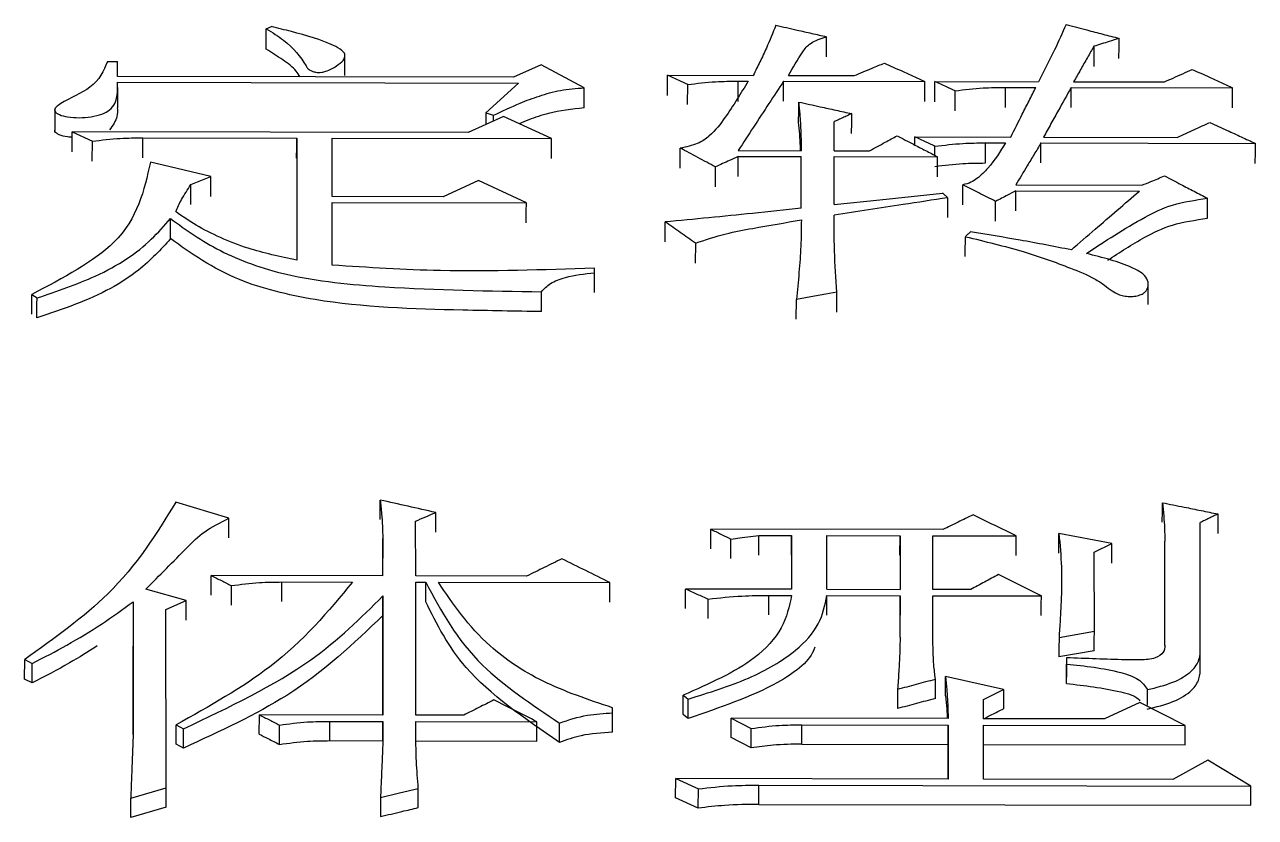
# Model space of a CAD drawing. Header units: millimetres. Extents: x 2451 to 4400, y 944 to 2322.
# Drawn here: x 2895.23 to 2900.51, y 2096.81 to 2100.21 of the extents above; entities that cross this region are included whole.
import ezdxf

# ---------------------------------------------------------------- set-up
doc = ezdxf.new("R2010")
doc.units = ezdxf.units.MM

msp = doc.modelspace()

# ---------------------------------------------------------------- linework, layer by layer
at = {"color": 7, "linetype": 'Continuous', "lineweight": 25}
for p, q in [((2896.268, 2100.1928), (2896.2896, 2100.2025)), ((2898.6693, 2100.0729), (2898.6695, 2100.159)), ((2896.605, 2099.9927), (2896.6052, 2100.0792)), ((2895.5866, 2100.0521), (2895.6299, 2100.052)), ((2895.63, 2099.9881), (2895.6299, 2100.052)), ((2897.4472, 2100.0388), (2897.3283, 2099.9849)), ((2897.6312, 2099.94), (2897.4472, 2100.0388)), ((2897.3283, 2099.9849), (2895.63, 2099.9881)), ((2895.63, 2099.9634), (2897.3499, 2099.9602)), ((2897.3499, 2099.9602), (2897.2095, 2099.832)), ((2897.9879, 2099.9076), (2897.9881, 2099.9935)), ((2897.9881, 2099.9935), (2898.3559, 2099.9929)), ((2898.0745, 2099.8681), (2898.0747, 2099.954)), ((2898.2908, 2099.8819), (2898.291, 2099.9684)), ((2898.291, 2099.9684), (2898.3343, 2099.9683)), ((2898.4855, 2099.8821), (2898.4857, 2099.968)), ((2898.4857, 2099.968), (2899.0915, 2099.9669)), ((2898.5073, 2099.9926), (2898.7886, 2099.9921)), ((2899.1345, 2099.8804), (2899.1348, 2099.9668)), ((2899.1348, 2099.9668), (2899.5783, 2099.966)), ((2899.7297, 2099.9657), (2900.1192, 2099.965)), ((2895.6309, 2099.8547), (2895.6312, 2099.9406)), ((2897.631, 2099.8536), (2897.6313, 2099.94)), ((2899.2211, 2099.8413), (2899.2214, 2099.9272)), ((2899.4374, 2099.8552), (2899.4377, 2099.9416)), ((2899.4377, 2099.9416), (2899.5675, 2099.9413)), ((2899.7187, 2099.8552), (2899.7189, 2099.9411)), ((2899.7189, 2099.9411), (2900.4112, 2099.9398)), ((2895.3613, 2099.8478), (2895.3611, 2099.7621)), ((2897.2852, 2099.8169), (2897.1338, 2099.7477)), ((2897.2095, 2099.832), (2897.2093, 2099.7822)), ((2897.2095, 2099.832), (2897.2419, 2099.822)), ((2897.2418, 2099.7971), (2897.2419, 2099.822)), ((2897.4908, 2099.7221), (2897.2852, 2099.8169)), ((2898.7024, 2099.67), (2898.7023, 2099.7945)), ((2895.4353, 2099.6652), (2895.4355, 2099.7508)), ((2895.4355, 2099.7508), (2895.5221, 2099.7108)), ((2897.1338, 2099.7477), (2895.4355, 2099.7508)), ((2895.5218, 2099.6252), (2895.5221, 2099.7108)), ((2895.7382, 2099.6393), (2895.7384, 2099.7254)), ((2895.7384, 2099.7254), (2896.3983, 2099.7241)), ((2896.3983, 2099.7241), (2896.3988, 2099.2003)), ((2896.5497, 2099.7239), (2897.4908, 2099.7221)), ((2896.55, 2099.4734), (2896.5497, 2099.7239)), ((2899.0484, 2099.695), (2899.0485, 2099.7292)), ((2899.0485, 2099.7292), (2899.4596, 2099.7284)), ((2899.135, 2099.6499), (2899.1351, 2099.6891)), ((2899.3512, 2099.6176), (2899.3514, 2099.7037)), ((2899.3514, 2099.7037), (2899.4379, 2099.7035)), ((2899.5891, 2099.6177), (2899.5894, 2099.7033)), ((2899.5894, 2099.7033), (2900.5089, 2099.7016)), ((2899.6002, 2099.7282), (2900.1735, 2099.7271)), ((2898.0423, 2099.5957), (2898.0425, 2099.6812)), ((2898.2914, 2099.6708), (2898.5618, 2099.6703)), ((2898.2914, 2099.6458), (2898.5618, 2099.6453)), ((2898.562, 2099.4243), (2898.5618, 2099.6453)), ((2898.7024, 2099.67), (2898.8539, 2099.6697)), ((2898.7024, 2099.645), (2899.1459, 2099.6442)), ((2898.7026, 2099.4392), (2898.7024, 2099.645)), ((2896.0307, 2099.5598), (2895.771, 2099.6205)), ((2898.1938, 2099.5155), (2898.1941, 2099.6009)), ((2895.9442, 2099.5249), (2896.0307, 2099.5598)), ((2897.1773, 2099.5427), (2897.0259, 2099.4726)), ((2897.3829, 2099.4467), (2897.1773, 2099.5427)), ((2895.9439, 2099.4395), (2895.9442, 2099.5249)), ((2899.2539, 2099.4384), (2899.2542, 2099.5238)), ((2899.4812, 2099.4128), (2899.4814, 2099.4982)), ((2899.4814, 2099.5233), (2900.0223, 2099.5223)), ((2899.4814, 2099.4982), (2900.0115, 2099.4972)), ((2897.0259, 2099.4726), (2896.55, 2099.4734)), ((2896.55, 2099.4483), (2897.3829, 2099.4467)), ((2896.5503, 2099.1796), (2896.55, 2099.4483)), ((2899.1894, 2099.4685), (2899.1891, 2099.3832)), ((2899.3947, 2099.3677), (2899.3949, 2099.4531)), ((2900.3034, 2099.3807), (2900.3036, 2099.4664)), ((2895.8576, 2099.2933), (2895.8578, 2099.3789)), ((2897.9777, 2099.2796), (2897.978, 2099.3648)), ((2898.1077, 2099.2735), (2898.1074, 2099.1884)), ((2897.6753, 2099.1469), (2897.6753, 2099.1673)), ((2897.675, 2099.062), (2897.6753, 2099.1469)), ((2900.0493, 2099.0104), (2900.0495, 2099.0958)), ((2895.2629, 2098.9691), (2895.2631, 2099.0543)), ((2895.2631, 2099.0542), (2895.2848, 2099.0388)), ((2898.5405, 2098.9479), (2898.5408, 2099.0328)), ((2896.1076, 2098.0943), (2895.8805, 2098.1637)), ((2896.1074, 2098.0104), (2896.1076, 2098.0943)), ((2896.9084, 2097.8471), (2896.9082, 2098.0821)), ((2900.2728, 2097.5388), (2900.2724, 2098.0759)), ((2896.7676, 2098.0078), (2896.7674, 2097.9241)), ((2896.7677, 2097.8473), (2896.7676, 2098.0078)), ((2898.1736, 2097.964), (2898.1738, 2098.0479)), ((2899.169, 2098.046), (2898.1738, 2098.0479)), ((2898.2602, 2097.9213), (2898.2604, 2098.0051)), ((2898.3794, 2098.0208), (2898.52, 2098.0206)), ((2898.52, 2098.0206), (2898.5202, 2097.7904)), ((2898.6715, 2098.0203), (2898.9852, 2098.0197)), ((2898.6716, 2097.7901), (2898.6715, 2098.0203)), ((2898.9849, 2097.9359), (2898.9852, 2098.0197)), ((2898.9852, 2098.0197), (2898.9853, 2097.7895)), ((2899.1258, 2098.0194), (2899.4827, 2098.0188)), ((2899.126, 2097.7893), (2899.1258, 2098.0194)), ((2899.4825, 2097.935), (2899.4827, 2098.0188)), ((2899.8938, 2097.986), (2899.6666, 2098.0291)), ((2899.8181, 2097.9488), (2899.8938, 2097.986)), ((2899.8184, 2097.61), (2899.8181, 2097.9488)), ((2900.1207, 2097.9124), (2900.121, 2097.9963)), ((2900.1213, 2097.5499), (2900.121, 2097.9963)), ((2896.7674, 2097.8473), (2896.7674, 2097.924)), ((2900.121, 2097.5487), (2900.1207, 2097.9124)), ((2896.0319, 2097.7651), (2896.0322, 2097.8487)), ((2896.7677, 2097.8473), (2896.0322, 2097.8487)), ((2897.3843, 2097.8462), (2896.9084, 2097.8471)), ((2895.9241, 2097.7414), (2895.751, 2097.7901)), ((2896.1185, 2097.722), (2896.1187, 2097.8056)), ((2896.3348, 2097.7377), (2896.3351, 2097.8213)), ((2896.3351, 2097.8213), (2896.6378, 2097.8207)), ((2896.9084, 2097.8202), (2896.9517, 2097.8202)), ((2896.9088, 2097.2506), (2896.9084, 2097.8202)), ((2897.0058, 2097.8201), (2897.7413, 2097.8187)), ((2898.0656, 2097.7077), (2898.0659, 2097.7912)), ((2898.5202, 2097.7904), (2898.0659, 2097.7912)), ((2898.6716, 2097.7901), (2898.9853, 2097.7895)), ((2899.2882, 2097.789), (2899.126, 2097.7893)), ((2895.6969, 2097.7364), (2895.6967, 2097.653)), ((2895.6969, 2097.7364), (2895.6973, 2097.1761)), ((2895.8376, 2097.7038), (2895.9241, 2097.7414)), ((2896.7676, 2097.6779), (2896.7678, 2097.7614)), ((2896.7678, 2097.7614), (2896.7682, 2097.2509)), ((2898.163, 2097.6645), (2898.1632, 2097.748)), ((2898.4226, 2097.6801), (2898.4229, 2097.7637)), ((2898.4229, 2097.7637), (2898.5202, 2097.7635)), ((2898.6714, 2097.6797), (2898.6716, 2097.7632)), ((2898.6716, 2097.7632), (2898.9853, 2097.7626)), ((2898.9853, 2097.7626), (2898.9851, 2097.6791)), ((2898.9855, 2097.5845), (2898.9853, 2097.7626)), ((2899.126, 2097.7624), (2899.5911, 2097.7615)), ((2899.1261, 2097.5843), (2899.126, 2097.7624)), ((2895.8381, 2096.9386), (2895.8376, 2097.7038)), ((2896.7679, 2097.2509), (2896.7676, 2097.6778)), ((2899.667, 2097.5832), (2899.8184, 2097.61)), ((2895.697, 2097.1681), (2895.6968, 2097.5455)), ((2899.8181, 2097.5267), (2899.6667, 2097.4999)), ((2900.2725, 2097.4555), (2900.2728, 2097.5388)), ((2895.2317, 2097.4052), (2895.2319, 2097.4884)), ((2895.232, 2097.4884), (2895.2644, 2097.472)), ((2899.6995, 2097.4964), (2899.6992, 2097.4132)), ((2899.6995, 2097.4964), (2899.6995, 2097.4692)), ((2900.2719, 2097.4286), (2900.2721, 2097.5118)), ((2899.6993, 2097.3861), (2899.6995, 2097.4692)), ((2895.2642, 2097.3889), (2895.2317, 2097.4052)), ((2899.4291, 2097.3608), (2899.1803, 2097.4158)), ((2899.6993, 2097.3861), (2899.6992, 2097.4132)), ((2898.0551, 2097.2531), (2898.0554, 2097.3361)), ((2899.3426, 2097.3173), (2899.4291, 2097.3608)), ((2899.3427, 2097.2352), (2899.3426, 2097.3173)), ((2897.7525, 2097.26), (2897.7525, 2097.2819)), ((2900.0133, 2097.3051), (2899.8619, 2097.2342)), ((2900.2081, 2097.2062), (2900.0133, 2097.3051)), ((2895.8808, 2097.1259), (2895.8811, 2097.2087)), ((2896.2379, 2097.169), (2896.2381, 2097.2519)), ((2896.7682, 2097.2509), (2896.2381, 2097.2519)), ((2896.5408, 2097.1411), (2896.541, 2097.2239)), ((2896.541, 2097.2239), (2896.7682, 2097.2235)), ((2896.7682, 2097.2235), (2896.7682, 2097.1466)), ((2897.1143, 2097.2503), (2896.9088, 2097.2506)), ((2896.9088, 2097.2232), (2897.428, 2097.2223)), ((2896.9089, 2097.1628), (2896.9088, 2097.2232)), ((2897.5251, 2097.1338), (2897.5254, 2097.2166)), ((2897.7523, 2097.1771), (2897.7525, 2097.26)), ((2898.2607, 2097.1543), (2898.261, 2097.2372)), ((2898.261, 2097.2372), (2898.3475, 2097.1931)), ((2899.1913, 2097.2355), (2898.261, 2097.2372)), ((2898.5636, 2097.1264), (2898.5639, 2097.2092)), ((2898.5639, 2097.2092), (2899.1913, 2097.208)), ((2899.8619, 2097.2342), (2899.3427, 2097.2352)), ((2895.9133, 2097.1094), (2895.9136, 2097.1922)), ((2896.3245, 2097.125), (2896.3247, 2097.2079)), ((2898.3473, 2097.1103), (2898.3475, 2097.1931)), ((2899.1913, 2097.208), (2899.1914, 2096.9767)), ((2899.3427, 2097.2078), (2900.2081, 2097.2062)), ((2899.3429, 2096.9764), (2899.3427, 2097.2078)), ((2896.5408, 2097.1411), (2896.7679, 2097.1407)), ((2896.7679, 2097.1396), (2896.7679, 2097.1407)), ((2896.9086, 2097.1404), (2897.4278, 2097.1394)), ((2898.3473, 2097.1103), (2898.2607, 2097.1543)), ((2898.5636, 2097.1264), (2899.191, 2097.1252)), ((2899.1911, 2096.9767), (2899.191, 2097.1252)), ((2899.3425, 2097.1249), (2900.2078, 2097.1233)), ((2900.3056, 2097.0575), (2900.1542, 2096.9749)), ((2900.4895, 2096.9466), (2900.3056, 2097.0575)), ((2898.0229, 2096.8963), (2898.0232, 2096.9789)), ((2898.0232, 2096.9789), (2898.1205, 2096.9344)), ((2899.1914, 2096.9767), (2898.0232, 2096.9789)), ((2898.3799, 2096.8681), (2898.3801, 2096.9505)), ((2898.3801, 2096.9505), (2900.4895, 2096.9466)), ((2900.1542, 2096.9749), (2899.3429, 2096.9764)), ((2895.6864, 2096.8122), (2895.6867, 2096.8946)), ((2895.6867, 2096.8946), (2895.8381, 2096.9386)), ((2896.7576, 2096.8981), (2896.7573, 2096.8157)), ((2898.1203, 2096.8519), (2898.0229, 2096.8963)), ((2898.1203, 2096.8519), (2898.1205, 2096.9344)), ((2895.8379, 2096.8562), (2895.6864, 2096.8122)), ((2898.3799, 2096.8681), (2900.4893, 2096.8641))]:
    msp.add_line(p, q, dxfattribs=at)
at = {"color": 7, "linetype": 'Continuous', "lineweight": 25, "flags": 128}
for points in [[(2896.2678, 2100.1061), (2896.2679, 2100.1365), (2896.268, 2100.1646), (2896.268, 2100.1928)], [(2899.8161, 2100.1178), (2899.816, 2100.0693), (2899.8159, 2100.0317)], [(2899.924, 2100.0657), (2899.9241, 2100.1137), (2899.9242, 2100.1518)], [(2899.0913, 2099.881), (2899.0914, 2099.9288), (2899.0915, 2099.9669)], [(2900.411, 2099.8539), (2900.4111, 2099.9018), (2900.4112, 2099.9398)], [(2898.5505, 2099.7927), (2898.5506, 2099.841), (2898.5507, 2099.879)], [(2898.7777, 2099.7433), (2898.7779, 2099.7911), (2898.778, 2099.8291)], [(2896.398, 2099.6385), (2896.3982, 2099.6863), (2896.3983, 2099.7241)], [(2897.4906, 2099.6365), (2897.4907, 2099.6842), (2897.4908, 2099.7221)], [(2900.5086, 2099.6155), (2900.5087, 2099.6637), (2900.5089, 2099.7016)], [(2898.2911, 2099.5603), (2898.2913, 2099.6079), (2898.2914, 2099.6458)], [(2898.5616, 2099.5598), (2898.5617, 2099.6074), (2898.5618, 2099.6453)], [(2899.1457, 2099.5587), (2899.1458, 2099.6064), (2899.1459, 2099.6442)], [(2896.0304, 2099.4744), (2896.0306, 2099.5221), (2896.0307, 2099.5598)], [(2898.7026, 2099.4392), (2898.8983, 2099.4601), (2899.033, 2099.4744), (2899.1677, 2099.4887)], [(2897.3827, 2099.3614), (2897.3828, 2099.409), (2897.3829, 2099.4467)], [(2899.265, 2099.2165), (2899.2651, 2099.2544), (2899.2652, 2099.278), (2899.2653, 2099.3017)], [(2897.448, 2098.9807), (2897.448, 2099.0043), (2897.4481, 2099.0283), (2897.4482, 2099.0656)], [(2898.7138, 2099.0632), (2898.6665, 2099.0549), (2898.6191, 2099.0466), (2898.5408, 2099.0328)], [(2898.7136, 2098.9783), (2898.7137, 2099.0257), (2898.7138, 2099.0632)], [(2895.2845, 2098.954), (2895.2846, 2098.9847), (2895.2847, 2099.0118), (2895.2848, 2099.0388)], [(2896.7564, 2098.0887), (2896.7566, 2098.1357), (2896.7567, 2098.1727)], [(2900.1098, 2098.0772), (2900.1099, 2098.1242), (2900.11, 2098.1612)], [(2896.9945, 2098.0353), (2896.9946, 2098.0822), (2896.9947, 2098.1192)], [(2900.3481, 2098.113), (2900.3479, 2098.0659), (2900.3478, 2098.029)], [(2898.2604, 2098.0051), (2898.3089, 2098.0115), (2898.3442, 2098.0162), (2898.3794, 2098.0208)], [(2898.3791, 2097.937), (2898.3793, 2097.9839), (2898.3794, 2098.0208)], [(2898.5198, 2097.9368), (2898.5199, 2097.9837), (2898.52, 2098.0206)], [(2899.6664, 2097.9453), (2899.6665, 2097.9922), (2899.6666, 2098.0291)], [(2899.8936, 2097.9022), (2899.8937, 2097.9491), (2899.8938, 2097.986)], [(2896.9514, 2097.7366), (2896.9515, 2097.768), (2896.9517, 2097.8202)], [(2897.7411, 2097.7351), (2897.7412, 2097.7819), (2897.7413, 2097.8187)], [(2895.9238, 2097.6579), (2895.924, 2097.7047), (2895.9241, 2097.7414)], [(2899.5909, 2097.678), (2899.591, 2097.7248), (2899.5911, 2097.7615)], [(2899.667, 2097.5832), (2899.6668, 2097.5366), (2899.6667, 2097.4999)], [(2899.8181, 2097.5267), (2899.8183, 2097.5734), (2899.8184, 2097.61)], [(2895.2642, 2097.3889), (2895.2643, 2097.4354), (2895.2644, 2097.472)], [(2899.1368, 2097.3219), (2899.1369, 2097.3684), (2899.1371, 2097.405)], [(2899.1801, 2097.3327), (2899.1802, 2097.3792), (2899.1803, 2097.4158)], [(2898.0554, 2097.3361), (2898.0662, 2097.3278), (2898.077, 2097.3196)], [(2898.0768, 2097.2367), (2898.0769, 2097.2669), (2898.0769, 2097.2933), (2898.077, 2097.3196)], [(2898.9748, 2097.3616), (2898.9747, 2097.3152), (2898.9746, 2097.2786)], [(2899.4291, 2097.3608), (2899.429, 2097.3143), (2899.4289, 2097.2778)], [(2900.0455, 2097.2887), (2900.0456, 2097.3009), (2900.0456, 2097.3252), (2900.0457, 2097.3597)], [(2895.8812, 2097.2087), (2895.8974, 2097.2004), (2895.9136, 2097.1922)], [(2896.7679, 2097.1407), (2896.7681, 2097.187), (2896.7682, 2097.2235)], [(2897.4278, 2097.1394), (2897.4279, 2097.1858), (2897.428, 2097.2223)], [(2898.0768, 2097.2367), (2898.0659, 2097.2449), (2898.0551, 2097.2531)], [(2899.191, 2097.1252), (2899.1912, 2097.1716), (2899.1913, 2097.208)], [(2900.2078, 2097.1233), (2900.208, 2097.1697), (2900.2081, 2097.2062)], [(2895.9133, 2097.1094), (2895.8972, 2097.1176), (2895.8809, 2097.1259)], [(2900.4893, 2096.8641), (2900.4894, 2096.9103), (2900.4895, 2096.9466)], [(2895.8379, 2096.8562), (2895.838, 2096.9024), (2895.8381, 2096.9386)], [(2896.7576, 2096.8981), (2896.8387, 2096.9174), (2896.9198, 2096.9366)], [(2896.9196, 2096.8542), (2896.9197, 2096.9004), (2896.9198, 2096.9366)]]:
    msp.add_lwpolyline(points, dxfattribs=at)
at = {"color": 7, "linetype": 'Continuous', "lineweight": 25}
for points, knots in [([(2896.268, 2100.1928), (2896.2939, 2100.177), (2896.371, 2100.13), (2896.4179, 2100.0683), (2896.4461, 2100.021), (2896.4616, 2100.012), (2896.4778, 2100.007), (2896.4923, 2100.0052), (2896.5077, 2100.0063), (2896.5362, 2100.0146), (2896.5675, 2100.0319), (2896.5967, 2100.0535), (2896.6064, 2100.0728), (2896.6043, 2100.088), (2896.5886, 2100.105), (2896.5192, 2100.1416), (2896.4112, 2100.1722), (2896.3182, 2100.1954), (2896.2896, 2100.2025)], [0, 0, 0, 0, 0.115814, 0.344663, 0.368828, 0.39319, 0.409897, 0.422378, 0.434923, 0.453158, 0.514672, 0.566579, 0.59965, 0.62581, 0.651927, 0.703898, 0.90891, 1, 1, 1, 1]), ([(2898.453, 2100.2082), (2898.4399, 2100.1754), (2898.4189, 2100.1231), (2898.3849, 2100.0514), (2898.3656, 2100.0124), (2898.3559, 2099.9929)], [0, 0, 0, 0, 0.455912, 0.727931, 1, 1, 1, 1]), ([(2898.453, 2100.2082), (2898.4834, 2100.2013), (2898.5347, 2100.1897), (2898.6068, 2100.1733), (2898.6486, 2100.1638), (2898.6695, 2100.159)], [0, 0, 0, 0, 0.4210481, 0.7105241, 1, 1, 1, 1]), ([(2899.697, 2100.2108), (2899.6811, 2100.1746), (2899.6551, 2100.1156), (2899.6139, 2100.0341), (2899.5902, 2099.9887), (2899.5783, 2099.966)], [0, 0, 0, 0, 0.443258, 0.721609, 1, 1, 1, 1]), ([(2899.697, 2100.2108), (2899.7266, 2100.2031), (2899.7793, 2100.1894), (2899.855, 2100.1698), (2899.9012, 2100.1578), (2899.9242, 2100.1518)], [0, 0, 0, 0, 0.391005, 0.695503, 1, 1, 1, 1]), ([(2898.5073, 2099.9926), (2898.5261, 2100.0263), (2898.5522, 2100.0733), (2898.5971, 2100.1348), (2898.6451, 2100.1508), (2898.6695, 2100.159)], [0, 0, 0, 0, 0.554938, 0.774738, 1, 1, 1, 1]), ([(2899.8161, 2100.1178), (2899.807, 2100.1017), (2899.788, 2100.0685), (2899.7592, 2100.0178), (2899.7396, 2099.983), (2899.7297, 2099.9657)], [0, 0, 0, 0, 0.316836, 0.658418, 1, 1, 1, 1]), ([(2899.9242, 2100.1518), (2899.9102, 2100.1474), (2899.8851, 2100.1395), (2899.8491, 2100.1281), (2899.8271, 2100.1212), (2899.8161, 2100.1178)], [0, 0, 0, 0, 0.39045, 0.695225, 1, 1, 1, 1]), ([(2896.4127, 2099.9866), (2896.4077, 2099.995), (2896.3919, 2100.0216), (2896.3387, 2100.0611), (2896.2916, 2100.091), (2896.2678, 2100.1061)], [0, 0, 0, 0, 0.185347, 0.588871, 1, 1, 1, 1]), ([(2895.5866, 2100.0521), (2895.5702, 2100.0128), (2895.5406, 2099.9418), (2895.416, 2099.8924), (2895.3646, 2099.8575), (2895.3577, 2099.8419), (2895.3673, 2099.8309), (2895.3856, 2099.822), (2895.4188, 2099.8137), (2895.4665, 2099.8106), (2895.5174, 2099.8148), (2895.5641, 2099.8254), (2895.6141, 2099.8536), (2895.6315, 2099.9036), (2895.6305, 2099.9435), (2895.63, 2099.9634)], [0, 0, 0, 0, 0.230315, 0.416653, 0.453363, 0.487574, 0.504133, 0.522235, 0.561764, 0.612067, 0.663426, 0.714082, 0.762172, 0.881162, 1, 1, 1, 1]), ([(2898.7886, 2099.9921), (2898.8014, 2099.9974), (2898.8271, 2100.008), (2898.8703, 2100.026), (2898.9007, 2100.0386), (2898.9184, 2100.0459)], [0, 0, 0, 0, 0.296437, 0.592873, 1, 1, 1, 1]), ([(2898.9184, 2100.0459), (2898.9431, 2100.0346), (2898.9843, 2100.0158), (2899.042, 2099.9895), (2899.075, 2099.9744), (2899.0915, 2099.9669)], [0, 0, 0, 0, 0.42836, 0.71418, 1, 1, 1, 1]), ([(2900.1192, 2099.965), (2900.1315, 2099.9706), (2900.1575, 2099.9824), (2900.1971, 2100.0003), (2900.2244, 2100.0127), (2900.2381, 2100.0189)], [0, 0, 0, 0, 0.311538, 0.655769, 1, 1, 1, 1]), ([(2900.2381, 2100.0189), (2900.2628, 2100.0076), (2900.304, 2099.9888), (2900.3618, 2099.9624), (2900.3948, 2099.9473), (2900.4112, 2099.9398)], [0, 0, 0, 0, 0.4283605, 0.7141801, 1, 1, 1, 1]), ([(2898.0747, 2099.954), (2898.0623, 2099.9596), (2898.0417, 2099.969), (2898.0129, 2099.9822), (2897.9964, 2099.9898), (2897.9881, 2099.9935)], [0, 0, 0, 0, 0.4283603, 0.7141801, 1, 1, 1, 1]), ([(2898.3343, 2099.9683), (2898.3024, 2099.916), (2898.2538, 2099.8363), (2898.1858, 2099.7454), (2898.1201, 2099.6975), (2898.0686, 2099.6867), (2898.0425, 2099.6812)], [0, 0, 0, 0, 0.493627, 0.751972, 0.874128, 1, 1, 1, 1]), ([(2898.0747, 2099.954), (2898.1145, 2099.9588), (2898.1856, 2099.9674), (2898.2588, 2099.9681), (2898.291, 2099.9684)], [0, 0, 0, 0, 0.558835, 1, 1, 1, 1]), ([(2898.4857, 2099.968), (2898.4648, 2099.9361), (2898.4219, 2099.8709), (2898.3571, 2099.7719), (2898.3133, 2099.7045), (2898.2914, 2099.6708)], [0, 0, 0, 0, 0.323157, 0.661578, 1, 1, 1, 1]), ([(2899.2214, 2099.9272), (2899.209, 2099.9328), (2899.1884, 2099.9423), (2899.1595, 2099.9555), (2899.143, 2099.963), (2899.1348, 2099.9668)], [0, 0, 0, 0, 0.42836, 0.71418, 1, 1, 1, 1]), ([(2897.2419, 2099.822), (2897.2795, 2099.84), (2897.3415, 2099.8699), (2897.4381, 2099.9053), (2897.5277, 2099.9323), (2897.5966, 2099.9374), (2897.6312, 2099.94)], [0, 0, 0, 0, 0.334836, 0.553745, 0.775373, 1, 1, 1, 1]), ([(2899.2214, 2099.9272), (2899.2611, 2099.932), (2899.3323, 2099.9407), (2899.4054, 2099.9413), (2899.4377, 2099.9416)], [0, 0, 0, 0, 0.558835, 1, 1, 1, 1]), ([(2899.4596, 2099.7284), (2899.4761, 2099.7612), (2899.5024, 2099.8132), (2899.5384, 2099.8841), (2899.5578, 2099.9222), (2899.5675, 2099.9413)], [0, 0, 0, 0, 0.460095, 0.730047, 1, 1, 1, 1]), ([(2899.7189, 2099.9411), (2899.7008, 2099.9087), (2899.672, 2099.8572), (2899.6324, 2099.7862), (2899.6109, 2099.7475), (2899.6002, 2099.7282)], [0, 0, 0, 0, 0.457133, 0.728566, 1, 1, 1, 1]), ([(2895.6289, 2099.8542), (2895.6296, 2099.8417), (2895.6314, 2099.8095), (2895.6095, 2099.7791), (2895.5962, 2099.7604)], [0, 0, 0, 0, 0.389384, 1, 1, 1, 1]), ([(2897.631, 2099.8536), (2897.5785, 2099.8478), (2897.4924, 2099.8383), (2897.4055, 2099.8079), (2897.366, 2099.7914), (2897.3527, 2099.7858)], [0, 0, 0, 0, 0.50857, 0.833714, 1, 1, 1, 1]), ([(2898.5507, 2099.879), (2898.5523, 2099.8617), (2898.5563, 2099.8184), (2898.5602, 2099.7489), (2898.5613, 2099.6965), (2898.5618, 2099.6703)], [0, 0, 0, 0, 0.249757, 0.624822, 1, 1, 1, 1]), ([(2898.5507, 2099.879), (2898.5814, 2099.8723), (2898.6345, 2099.8606), (2898.7103, 2099.8439), (2898.7554, 2099.834), (2898.778, 2099.8291)], [0, 0, 0, 0, 0.404258, 0.702129, 1, 1, 1, 1]), ([(2898.778, 2099.8291), (2898.7717, 2099.8262), (2898.759, 2099.8204), (2898.7401, 2099.8118), (2898.7212, 2099.8031), (2898.7086, 2099.7973), (2898.7023, 2099.7945)], [0, 0, 0, 0, 0.25, 0.5, 0.75, 1, 1, 1, 1]), ([(2895.4354, 2099.7279), (2895.4288, 2099.7282), (2895.4089, 2099.7292), (2895.3852, 2099.7359), (2895.3674, 2099.7446), (2895.3589, 2099.753), (2895.362, 2099.7587), (2895.3636, 2099.7615)], [0, 0, 0, 0, 0.1783263, 0.5342408, 0.6971658, 0.8461371, 1, 1, 1, 1]), ([(2898.5589, 2099.6703), (2898.5587, 2099.6768), (2898.5581, 2099.7005), (2898.5551, 2099.7413), (2898.552, 2099.7756), (2898.5505, 2099.7927)], [0, 0, 0, 0, 0.1589825, 0.5794627, 1, 1, 1, 1]), ([(2900.1735, 2099.7271), (2900.1858, 2099.7328), (2900.2105, 2099.7441), (2900.2574, 2099.7655), (2900.2919, 2099.7813), (2900.3141, 2099.7915)], [0, 0, 0, 0, 0.2636094, 0.5272188, 1, 1, 1, 1]), ([(2900.3141, 2099.7915), (2900.3388, 2099.7801), (2900.3836, 2099.7594), (2900.4485, 2099.7294), (2900.4888, 2099.7109), (2900.5089, 2099.7016)], [0, 0, 0, 0, 0.380765, 0.690382, 1, 1, 1, 1]), ([(2895.5221, 2099.7108), (2895.5618, 2099.7157), (2895.633, 2099.7244), (2895.7061, 2099.7251), (2895.7384, 2099.7254)], [0, 0, 0, 0, 0.558835, 1, 1, 1, 1]), ([(2898.8539, 2099.6697), (2898.8652, 2099.6759), (2898.888, 2099.6883), (2898.9276, 2099.7098), (2898.9559, 2099.7251), (2898.9728, 2099.7343)], [0, 0, 0, 0, 0.286959, 0.573919, 1, 1, 1, 1]), ([(2898.9728, 2099.7343), (2898.9961, 2099.7222), (2899.0367, 2099.7011), (2899.0944, 2099.671), (2899.1288, 2099.6531), (2899.1459, 2099.6442)], [0, 0, 0, 0, 0.404831, 0.702416, 1, 1, 1, 1]), ([(2899.1351, 2099.6891), (2899.1227, 2099.6949), (2899.1021, 2099.7044), (2899.0732, 2099.7177), (2899.0567, 2099.7254), (2899.0485, 2099.7292)], [0, 0, 0, 0, 0.42836, 0.71418, 1, 1, 1, 1]), ([(2899.1351, 2099.6891), (2899.1748, 2099.694), (2899.246, 2099.7028), (2899.3191, 2099.7034), (2899.3514, 2099.7037)], [0, 0, 0, 0, 0.558835, 1, 1, 1, 1]), ([(2899.4379, 2099.7035), (2899.4152, 2099.667), (2899.3822, 2099.6142), (2899.3266, 2099.559), (2899.2911, 2099.5333), (2899.2666, 2099.527), (2899.2542, 2099.5238)], [0, 0, 0, 0, 0.5541785, 0.8003972, 0.8992106, 1, 1, 1, 1]), ([(2899.5894, 2099.7033), (2899.5796, 2099.687), (2899.5601, 2099.6546), (2899.5241, 2099.5947), (2899.4979, 2099.5508), (2899.4814, 2099.5233)], [0, 0, 0, 0, 0.271219, 0.542438, 1, 1, 1, 1]), ([(2898.1941, 2099.6009), (2898.1814, 2099.6076), (2898.1562, 2099.621), (2898.1183, 2099.6411), (2898.0804, 2099.6612), (2898.0552, 2099.6745), (2898.0425, 2099.6812)], [0, 0, 0, 0, 0.25, 0.5, 0.75, 1, 1, 1, 1]), ([(2898.2914, 2099.6458), (2898.279, 2099.6401), (2898.2566, 2099.6298), (2898.2242, 2099.6148), (2898.2041, 2099.6056), (2898.1941, 2099.6009)], [0, 0, 0, 0, 0.380769, 0.690385, 1, 1, 1, 1]), ([(2895.7709, 2099.6205), (2895.744, 2099.5001), (2895.6952, 2099.282), (2895.3968, 2099.1247), (2895.2631, 2099.0543)], [0, 0, 0, 0, 0.551895, 1, 1, 1, 1]), ([(2899.1348, 2099.6031), (2899.1746, 2099.608), (2899.2457, 2099.6167), (2899.3189, 2099.6174), (2899.3512, 2099.6176)], [0, 0, 0, 0, 0.558823, 1, 1, 1, 1]), ([(2900.0223, 2099.5223), (2900.0352, 2099.5277), (2900.058, 2099.537), (2900.0904, 2099.5503), (2900.1099, 2099.5583), (2900.1196, 2099.5623)], [0, 0, 0, 0, 0.400148, 0.700074, 1, 1, 1, 1]), ([(2900.1196, 2099.5623), (2900.143, 2099.5501), (2900.1854, 2099.5281), (2900.2468, 2099.4961), (2900.2846, 2099.4763), (2900.3036, 2099.4665)], [0, 0, 0, 0, 0.382246, 0.691123, 1, 1, 1, 1]), ([(2895.8794, 2099.4091), (2895.8873, 2099.4263), (2895.9004, 2099.4545), (2895.9237, 2099.4928), (2895.9373, 2099.5142), (2895.9442, 2099.5249)], [0, 0, 0, 0, 0.438752, 0.719321, 1, 1, 1, 1]), ([(2899.3949, 2099.4531), (2899.383, 2099.4591), (2899.3591, 2099.4711), (2899.3122, 2099.4946), (2899.2772, 2099.5122), (2899.2542, 2099.5238)], [0, 0, 0, 0, 0.254567, 0.509134, 1, 1, 1, 1]), ([(2899.4814, 2099.4982), (2899.4698, 2099.4921), (2899.4495, 2099.4815), (2899.4207, 2099.4665), (2899.4035, 2099.4575), (2899.3949, 2099.4531)], [0, 0, 0, 0, 0.404836, 0.702418, 1, 1, 1, 1]), ([(2899.7197, 2099.245), (2899.7538, 2099.2746), (2899.8195, 2099.3316), (2899.9168, 2099.4157), (2899.9799, 2099.47), (2900.0115, 2099.4972)], [0, 0, 0, 0, 0.350841, 0.67542, 1, 1, 1, 1]), ([(2899.1894, 2099.4685), (2899.1256, 2099.4588), (2899.0126, 2099.4414), (2898.8503, 2099.4165), (2898.7519, 2099.4014), (2898.7027, 2099.3938)], [0, 0, 0, 0, 0.393352, 0.696676, 1, 1, 1, 1]), ([(2899.7846, 2099.2296), (2899.8646, 2099.2826), (2899.9765, 2099.3567), (2900.1487, 2099.4434), (2900.2515, 2099.4587), (2900.3036, 2099.4664)], [0, 0, 0, 0, 0.5534418, 0.7739919, 1, 1, 1, 1]), ([(2895.2848, 2099.0388), (2895.3711, 2099.0682), (2895.5122, 2099.1163), (2895.6736, 2099.2042), (2895.7777, 2099.2891), (2895.8312, 2099.349), (2895.8578, 2099.3789)], [0, 0, 0, 0, 0.347372, 0.56793, 0.785018, 1, 1, 1, 1]), ([(2895.8578, 2099.3789), (2895.9239, 2099.331), (2896.0568, 2099.2346), (2896.3722, 2099.1206), (2896.8562, 2099.0746), (2897.2243, 2099.069), (2897.4482, 2099.0656)], [0, 0, 0, 0, 0.189623, 0.381301, 0.623814, 1, 1, 1, 1]), ([(2896.3988, 2099.2003), (2896.3272, 2099.2158), (2896.2101, 2099.2412), (2896.0702, 2099.2965), (2895.965, 2099.349), (2895.9078, 2099.3892), (2895.8794, 2099.4091)], [0, 0, 0, 0, 0.3463703, 0.567178, 0.7849776, 1, 1, 1, 1]), ([(2898.562, 2099.4243), (2898.4924, 2099.4166), (2898.3605, 2099.4019), (2898.1657, 2099.3824), (2898.0405, 2099.3707), (2897.978, 2099.3648)], [0, 0, 0, 0, 0.359205, 0.679574, 1, 1, 1, 1]), ([(2898.1077, 2099.2735), (2898.1504, 2099.2881), (2898.2276, 2099.3143), (2898.3842, 2099.343), (2898.4925, 2099.3618), (2898.5621, 2099.3738)], [0, 0, 0, 0, 0.308167, 0.555958, 1, 1, 1, 1]), ([(2898.5621, 2099.3738), (2898.5617, 2099.3364), (2898.5608, 2099.2612), (2898.5526, 2099.1475), (2898.5447, 2099.071), (2898.5408, 2099.0328)], [0, 0, 0, 0, 0.33056, 0.665221, 1, 1, 1, 1]), ([(2898.7138, 2099.0632), (2898.7099, 2099.1225), (2898.7043, 2099.2075), (2898.7029, 2099.3175), (2898.7028, 2099.3684), (2898.7027, 2099.3938)], [0, 0, 0, 0, 0.535662, 0.767824, 1, 1, 1, 1]), ([(2899.8763, 2099.201), (2899.9273, 2099.2345), (2900.0104, 2099.289), (2900.1487, 2099.3576), (2900.2514, 2099.3729), (2900.3033, 2099.3807)], [0, 0, 0, 0, 0.439734, 0.716389, 1, 1, 1, 1]), ([(2898.1077, 2099.2735), (2898.0861, 2099.2887), (2898.0428, 2099.3192), (2897.9996, 2099.3496), (2897.978, 2099.3648)], [0, 0, 0, 0, 0.499635, 1, 1, 1, 1]), ([(2899.7197, 2099.245), (2899.6831, 2099.2521), (2899.6101, 2099.2664), (2899.4667, 2099.2934), (2899.3581, 2099.3106), (2899.2869, 2099.3219)], [0, 0, 0, 0, 0.255842, 0.511695, 1, 1, 1, 1]), ([(2895.8575, 2099.2932), (2895.8154, 2099.2471), (2895.7456, 2099.1708), (2895.6032, 2099.0766), (2895.4519, 2099.01), (2895.3406, 2098.9725), (2895.2845, 2098.9536)], [0, 0, 0, 0, 0.3327114, 0.551426, 0.7743212, 1, 1, 1, 1]), ([(2897.448, 2098.9803), (2897.3358, 2098.9823), (2897.0109, 2098.9879), (2896.5597, 2099.0019), (2896.108, 2099.1138), (2895.9466, 2099.2294), (2895.8576, 2099.2932)], [0, 0, 0, 0, 0.1885835, 0.546057, 0.7494832, 1, 1, 1, 1]), ([(2899.2653, 2099.3017), (2899.3492, 2099.2815), (2899.5072, 2099.2436), (2899.688, 2099.179), (2899.8065, 2099.1307), (2899.8611, 2099.0953), (2899.891, 2099.0705), (2899.9199, 2099.0539), (2899.9495, 2099.046), (2899.9766, 2099.0445), (2900.0027, 2099.0476), (2900.0239, 2099.055), (2900.0401, 2099.0675), (2900.0507, 2099.0875), (2900.0504, 2099.1143), (2900.0277, 2099.1448), (2899.9435, 2099.1895), (2899.8536, 2099.2122), (2899.7846, 2099.2296)], [0, 0, 0, 0, 0.1973577, 0.3716218, 0.4684312, 0.5172077, 0.5568316, 0.5884152, 0.6075284, 0.6266788, 0.6455739, 0.6637703, 0.6799899, 0.7065693, 0.7475335, 0.7882241, 0.8372977, 1, 1, 1, 1]), ([(2897.6753, 2099.1673), (2897.4548, 2099.1592), (2897.0788, 2099.1455), (2896.7049, 2099.1696), (2896.5503, 2099.1796)], [0, 0, 0, 0, 0.586461, 1, 1, 1, 1]), ([(2897.4482, 2099.0656), (2897.4593, 2099.078), (2897.482, 2099.1033), (2897.563, 2099.1341), (2897.6324, 2099.142), (2897.6753, 2099.1469)], [0, 0, 0, 0, 0.268928, 0.548046, 1, 1, 1, 1]), ([(2895.8805, 2098.1637), (2895.7971, 2098.0287), (2895.6471, 2097.7858), (2895.3596, 2097.5799), (2895.2319, 2097.4884)], [0, 0, 0, 0, 0.555605, 1, 1, 1, 1]), ([(2896.7567, 2098.1727), (2896.7587, 2098.153), (2896.7627, 2098.1158), (2896.7659, 2098.0608), (2896.7671, 2098.0255), (2896.7676, 2098.0078)], [0, 0, 0, 0, 0.358806, 0.679364, 1, 1, 1, 1]), ([(2896.9947, 2098.1192), (2896.955, 2098.1281), (2896.8757, 2098.1459), (2896.7963, 2098.1638), (2896.7567, 2098.1727)], [0, 0, 0, 0, 0.5, 1, 1, 1, 1]), ([(2900.11, 2098.1612), (2900.1121, 2098.1424), (2900.1161, 2098.1056), (2900.1194, 2098.0507), (2900.1205, 2098.0144), (2900.121, 2097.9963)], [0, 0, 0, 0, 0.342501, 0.6712, 1, 1, 1, 1]), ([(2900.11, 2098.1612), (2900.1413, 2098.1548), (2900.1966, 2098.1436), (2900.2759, 2098.1276), (2900.324, 2098.1178), (2900.3481, 2098.113)], [0, 0, 0, 0, 0.394054, 0.697027, 1, 1, 1, 1]), ([(2896.9082, 2098.0821), (2896.9226, 2098.0883), (2896.9514, 2098.1007), (2896.9803, 2098.113), (2896.9947, 2098.1192)], [0, 0, 0, 0, 0.500003, 1, 1, 1, 1]), ([(2899.2988, 2098.1096), (2899.2772, 2098.099), (2899.2339, 2098.0778), (2899.1907, 2098.0566), (2899.169, 2098.046)], [0, 0, 0, 0, 0.500001, 1, 1, 1, 1]), ([(2899.4827, 2098.0188), (2899.4521, 2098.0339), (2899.3908, 2098.0642), (2899.3294, 2098.0945), (2899.2988, 2098.1096)], [0, 0, 0, 0, 0.5, 1, 1, 1, 1]), ([(2900.3481, 2098.113), (2900.3417, 2098.1099), (2900.3291, 2098.1037), (2900.3102, 2098.0944), (2900.2913, 2098.0852), (2900.2787, 2098.079), (2900.2724, 2098.0759)], [0, 0, 0, 0, 0.25, 0.5, 0.75, 1, 1, 1, 1]), ([(2895.751, 2097.7901), (2895.8101, 2097.8495), (2895.8926, 2097.9322), (2895.9978, 2098.0399), (2896.0709, 2098.0761), (2896.1076, 2098.0943)], [0, 0, 0, 0, 0.557651, 0.777477, 1, 1, 1, 1]), ([(2898.1738, 2098.0479), (2898.1883, 2098.0407), (2898.2171, 2098.0265), (2898.246, 2098.0122), (2898.2604, 2098.0051)], [0, 0, 0, 0, 0.500001, 1, 1, 1, 1]), ([(2899.6666, 2098.0291), (2899.6709, 2097.9812), (2899.6797, 2097.8834), (2899.6774, 2097.7598), (2899.6719, 2097.6591), (2899.6686, 2097.6085), (2899.667, 2097.5832)], [0, 0, 0, 0, 0.324735, 0.662197, 0.831093, 1, 1, 1, 1]), ([(2897.5357, 2097.9209), (2897.5105, 2097.9085), (2897.46, 2097.8836), (2897.4096, 2097.8587), (2897.3843, 2097.8462)], [0, 0, 0, 0, 0.500001, 1, 1, 1, 1]), ([(2897.7413, 2097.8187), (2897.7071, 2097.8358), (2897.6385, 2097.8699), (2897.57, 2097.9039), (2897.5357, 2097.9209)], [0, 0, 0, 0, 0.5, 1, 1, 1, 1]), ([(2896.0322, 2097.8487), (2896.0466, 2097.8415), (2896.0755, 2097.8272), (2896.1043, 2097.8128), (2896.1187, 2097.8056)], [0, 0, 0, 0, 0.500001, 1, 1, 1, 1]), ([(2899.4072, 2097.8532), (2899.3873, 2097.8425), (2899.3477, 2097.8211), (2899.308, 2097.7997), (2899.2882, 2097.789)], [0, 0, 0, 0, 0.500001, 1, 1, 1, 1]), ([(2899.5911, 2097.7615), (2899.5605, 2097.7768), (2899.4991, 2097.8074), (2899.4378, 2097.8379), (2899.4072, 2097.8532)], [0, 0, 0, 0, 0.5, 1, 1, 1, 1]), ([(2896.6378, 2097.8207), (2896.533, 2097.6948), (2896.3437, 2097.4677), (2896.0237, 2097.2886), (2895.8811, 2097.2087)], [0, 0, 0, 0, 0.554256, 1, 1, 1, 1]), ([(2896.1187, 2097.8056), (2896.1585, 2097.8109), (2896.2296, 2097.8203), (2896.3028, 2097.821), (2896.3351, 2097.8213)], [0, 0, 0, 0, 0.5588348, 1, 1, 1, 1]), ([(2896.9517, 2097.8202), (2897.0176, 2097.6973), (2897.1365, 2097.4759), (2897.4055, 2097.2965), (2897.5254, 2097.2166)], [0, 0, 0, 0, 0.554476, 1, 1, 1, 1]), ([(2897.7525, 2097.2819), (2897.6488, 2097.3168), (2897.4435, 2097.386), (2897.1743, 2097.5714), (2897.0693, 2097.7263), (2897.0058, 2097.8201)], [0, 0, 0, 0, 0.286997, 0.568308, 1, 1, 1, 1]), ([(2898.0659, 2097.7912), (2898.0821, 2097.784), (2898.1146, 2097.7696), (2898.147, 2097.7552), (2898.1632, 2097.748)], [0, 0, 0, 0, 0.5, 1, 1, 1, 1]), ([(2895.2644, 2097.472), (2895.3144, 2097.498), (2895.4178, 2097.5518), (2895.5636, 2097.6397), (2895.6524, 2097.7041), (2895.6969, 2097.7364)], [0, 0, 0, 0, 0.317968, 0.658007, 1, 1, 1, 1]), ([(2895.9136, 2097.1922), (2896.1086, 2097.2849), (2896.4536, 2097.449), (2896.6725, 2097.6667), (2896.7678, 2097.7614)], [0, 0, 0, 0, 0.565165, 1, 1, 1, 1]), ([(2897.5251, 2097.1338), (2897.3752, 2097.2365), (2897.1098, 2097.4183), (2896.9995, 2097.64), (2896.9514, 2097.7365)], [0, 0, 0, 0, 0.564733, 1, 1, 1, 1]), ([(2898.5202, 2097.7635), (2898.5102, 2097.7167), (2898.4901, 2097.6224), (2898.3465, 2097.4639), (2898.1666, 2097.3849), (2898.0554, 2097.3361)], [0, 0, 0, 0, 0.273464, 0.5510094, 1, 1, 1, 1]), ([(2898.077, 2097.3196), (2898.1661, 2097.3471), (2898.3417, 2097.4012), (2898.5347, 2097.5141), (2898.647, 2097.6396), (2898.6634, 2097.7222), (2898.6716, 2097.7632)], [0, 0, 0, 0, 0.289657, 0.571456, 0.787204, 1, 1, 1, 1]), ([(2898.1632, 2097.748), (2898.2112, 2097.7533), (2898.2969, 2097.7626), (2898.3843, 2097.7634), (2898.4229, 2097.7637)], [0, 0, 0, 0, 0.5592, 1, 1, 1, 1]), ([(2896.7675, 2097.6778), (2896.6428, 2097.5579), (2896.4176, 2097.3413), (2896.0689, 2097.1809), (2895.9133, 2097.1094)], [0, 0, 0, 0, 0.554008, 1, 1, 1, 1]), ([(2898.9855, 2097.5845), (2898.9851, 2097.5609), (2898.9842, 2097.5121), (2898.9798, 2097.4378), (2898.9765, 2097.387), (2898.9748, 2097.3616)], [0, 0, 0, 0, 0.3183945, 0.6591849, 1, 1, 1, 1]), ([(2899.1371, 2097.405), (2899.1344, 2097.4252), (2899.1293, 2097.4652), (2899.1267, 2097.525), (2899.1263, 2097.5645), (2899.1261, 2097.5843)], [0, 0, 0, 0, 0.338394, 0.669103, 1, 1, 1, 1]), ([(2895.543, 2097.5471), (2895.5039, 2097.5225), (2895.416, 2097.4671), (2895.3184, 2097.4168), (2895.2642, 2097.3889)], [0, 0, 0, 0, 0.445266, 1, 1, 1, 1]), ([(2898.6194, 2097.5417), (2898.6176, 2097.5366), (2898.5975, 2097.4791), (2898.4282, 2097.3553), (2898.2112, 2097.282), (2898.0768, 2097.2367)], [0, 0, 0, 0, 0.03553, 0.402453, 1, 1, 1, 1]), ([(2900.1213, 2097.5499), (2900.1205, 2097.5397), (2900.1188, 2097.5191), (2900.08, 2097.491), (2900.0153, 2097.4862), (2899.8895, 2097.4887), (2899.7836, 2097.493), (2899.6995, 2097.4964)], [0, 0, 0, 0, 0.110827, 0.224198, 0.354947, 0.487818, 1, 1, 1, 1]), ([(2900.0457, 2097.3597), (2900.0839, 2097.369), (2900.1588, 2097.3872), (2900.2367, 2097.4346), (2900.2721, 2097.4881), (2900.2725, 2097.5219), (2900.2728, 2097.5388)], [0, 0, 0, 0, 0.291536, 0.572529, 0.787238, 1, 1, 1, 1]), ([(2899.6995, 2097.4692), (2899.7785, 2097.461), (2899.8877, 2097.4497), (2900.0138, 2097.4074), (2900.0353, 2097.3753), (2900.0457, 2097.3597)], [0, 0, 0, 0, 0.573316, 0.79235, 1, 1, 1, 1]), ([(2900.0455, 2097.2766), (2900.0836, 2097.2859), (2900.1586, 2097.3041), (2900.2365, 2097.3515), (2900.2719, 2097.4049), (2900.2723, 2097.4387), (2900.2725, 2097.4555)], [0, 0, 0, 0, 0.291688, 0.572706, 0.787342, 1, 1, 1, 1]), ([(2898.9748, 2097.3616), (2899.0019, 2097.3689), (2899.0559, 2097.3833), (2899.11, 2097.3978), (2899.1371, 2097.405)], [0, 0, 0, 0, 0.500001, 1, 1, 1, 1]), ([(2899.1803, 2097.4158), (2899.1823, 2097.3968), (2899.1865, 2097.3573), (2899.1898, 2097.2972), (2899.1908, 2097.256), (2899.1913, 2097.2355)], [0, 0, 0, 0, 0.317273, 0.658579, 1, 1, 1, 1]), ([(2899.6993, 2097.3861), (2899.7764, 2097.3771), (2899.883, 2097.3646), (2899.9964, 2097.3332), (2900.0116, 2097.3147), (2900.0139, 2097.3119)], [0, 0, 0, 0, 0.689405, 0.952701, 1, 1, 1, 1]), ([(2897.2441, 2097.3157), (2897.2225, 2097.3048), (2897.1792, 2097.283), (2897.136, 2097.2612), (2897.1143, 2097.2503)], [0, 0, 0, 0, 0.5000011, 1, 1, 1, 1]), ([(2897.428, 2097.2223), (2897.3974, 2097.2379), (2897.3361, 2097.269), (2897.2748, 2097.3001), (2897.2441, 2097.3157)], [0, 0, 0, 0, 0.5, 1, 1, 1, 1]), ([(2899.1368, 2097.3219), (2899.1098, 2097.3147), (2899.0557, 2097.3003), (2899.0016, 2097.2858), (2898.9746, 2097.2786)], [0, 0, 0, 0, 0.500001, 1, 1, 1, 1]), ([(2899.1801, 2097.3327), (2899.1821, 2097.3139), (2899.1857, 2097.2815), (2899.1873, 2097.2491), (2899.188, 2097.2355)], [0, 0, 0, 0, 0.581658, 1, 1, 1, 1]), ([(2899.3441, 2097.2352), (2899.3559, 2097.2411), (2899.3759, 2097.2512), (2899.4042, 2097.2654), (2899.4207, 2097.2736), (2899.4289, 2097.2778)], [0, 0, 0, 0, 0.417028, 0.708513, 1, 1, 1, 1]), ([(2896.2381, 2097.2519), (2896.2526, 2097.2446), (2896.2814, 2097.2299), (2896.3103, 2097.2152), (2896.3247, 2097.2079)], [0, 0, 0, 0, 0.500001, 1, 1, 1, 1]), ([(2896.3247, 2097.2079), (2896.3645, 2097.2132), (2896.4356, 2097.2229), (2896.5088, 2097.2236), (2896.541, 2097.2239)], [0, 0, 0, 0, 0.558835, 1, 1, 1, 1]), ([(2897.5254, 2097.2166), (2897.5644, 2097.2298), (2897.6347, 2097.2535), (2897.7162, 2097.258), (2897.7525, 2097.26)], [0, 0, 0, 0, 0.5543443, 1, 1, 1, 1]), ([(2898.3475, 2097.1931), (2898.3873, 2097.1985), (2898.4584, 2097.2082), (2898.5316, 2097.2089), (2898.5639, 2097.2092)], [0, 0, 0, 0, 0.558835, 1, 1, 1, 1]), ([(2895.6973, 2097.1761), (2895.6955, 2097.127), (2895.6927, 2097.0557), (2895.6892, 2096.9618), (2895.6875, 2096.917), (2895.6867, 2096.8946)], [0, 0, 0, 0, 0.524708, 0.762354, 1, 1, 1, 1]), ([(2896.2379, 2097.169), (2896.2503, 2097.1627), (2896.2709, 2097.1523), (2896.2997, 2097.1376), (2896.3162, 2097.1292), (2896.3245, 2097.125)], [0, 0, 0, 0, 0.428611, 0.714305, 1, 1, 1, 1]), ([(2896.9198, 2096.9366), (2896.9182, 2096.956), (2896.915, 2096.9947), (2896.9105, 2097.0702), (2896.9095, 2097.1262), (2896.9089, 2097.1628)], [0, 0, 0, 0, 0.256211, 0.512429, 1, 1, 1, 1]), ([(2897.7523, 2097.1771), (2897.706, 2097.1743), (2897.6241, 2097.1692), (2897.5551, 2097.1445), (2897.5251, 2097.1338)], [0, 0, 0, 0, 0.565376, 1, 1, 1, 1]), ([(2896.3245, 2097.125), (2896.3642, 2097.1304), (2896.4353, 2097.14), (2896.5085, 2097.1408), (2896.5408, 2097.1411)], [0, 0, 0, 0, 0.558823, 1, 1, 1, 1]), ([(2896.7682, 2097.1466), (2896.7668, 2097.114), (2896.7644, 2097.0564), (2896.7608, 2096.9736), (2896.7587, 2096.9233), (2896.7576, 2096.8981)], [0, 0, 0, 0, 0.39494, 0.697469, 1, 1, 1, 1]), ([(2898.5636, 2097.1264), (2898.5225, 2097.1258), (2898.4493, 2097.1248), (2898.3784, 2097.1147), (2898.3473, 2097.1103)], [0, 0, 0, 0, 0.561085, 1, 1, 1, 1]), ([(2898.1205, 2096.9344), (2898.1685, 2096.9398), (2898.2542, 2096.9495), (2898.3416, 2096.9502), (2898.3801, 2096.9505)], [0, 0, 0, 0, 0.5592, 1, 1, 1, 1]), ([(2896.7573, 2096.8157), (2896.7727, 2096.8194), (2896.8034, 2096.8266), (2896.8575, 2096.8395), (2896.8962, 2096.8486), (2896.9196, 2096.8542)], [0, 0, 0, 0, 0.283921, 0.567841, 1, 1, 1, 1]), ([(2898.3799, 2096.8681), (2898.3309, 2096.8675), (2898.2434, 2096.8664), (2898.1579, 2096.8564), (2898.1203, 2096.8519)], [0, 0, 0, 0, 0.560746, 1, 1, 1, 1])]:
    msp.add_open_spline(points, degree=3, knots=knots, dxfattribs=at)
for points in [[(2899.1894, 2099.4685), (2899.1858, 2099.4719), (2899.1786, 2099.4786), (2899.1713, 2099.4854), (2899.1677, 2099.4887)], [(2899.2869, 2099.3219), (2899.2833, 2099.3185), (2899.2761, 2099.3118), (2899.2689, 2099.305), (2899.2653, 2099.3017)]]:
    msp.add_open_spline(points, degree=3, dxfattribs=at)

doc.saveas('drawing.dxf')
